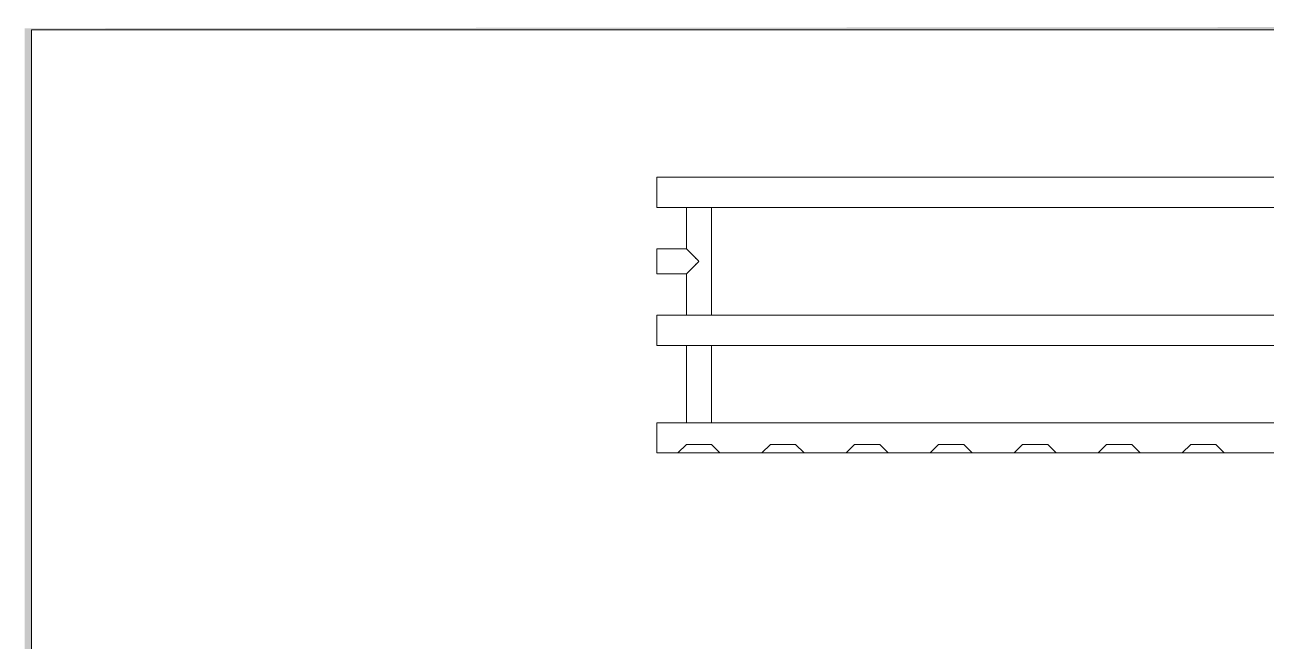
# Model space of a CAD drawing. Header units: millimetres. Extents: x -249154 to 415037, y -45458 to 354837.
# Drawn here: x 74129 to 74867, y 105674 to 106041 of the extents above; entities that cross this region are included whole.
import ezdxf

# ---------------------------------------------------------------- set-up
doc = ezdxf.new("R2010")
doc.units = ezdxf.units.MM
doc.layers.add('A-AREA-PATT-1', color=7, linetype='Continuous', lineweight=5, true_color=0xa5bae0, transparency=1)
doc.layers.add('A-WALL-FNSH-1', color=9, linetype='Continuous', lineweight=5, true_color=0x808080)
doc.layers.add('M-EQPM-1', color=7, linetype='Continuous', lineweight=9, true_color=0xb2b2b2)

# ---------------------------------------------------------------- blocks, each defined once
blk = doc.blocks.new('radiator_prado_classic_z_tip_30_po exemplyaru - Classic Z Тип 30-500-V246-Объем проектирования 1 этажа')
at = {"layer": 'M-EQPM-1'}
for p, q in [((1600, 228), (0, 228)), ((1237.5, 228), (1262.5, 228)), ((1262.5, 228), (1287.5, 228)), ((1287.5, 228), (1262.5, 228)), ((1262.5, 228), (1287.5, 228)), ((1262.5, 228), (1267.5, 223)), ((1262.5, 228), (1267.5, 223)), ((1282.5, 223), (1267.5, 223)), ((1267.5, 223), (1282.5, 223)), ((1282.5, 223), (1287.5, 228)), ((1287.5, 228), (1282.5, 223)), ((1287.5, 228), (1312.5, 228)), ((1312.5, 228), (1337.5, 228)), ((1337.5, 228), (1312.5, 228)), ((1312.5, 228), (1337.5, 228)), ((1312.5, 228), (1317.5, 223)), ((1312.5, 228), (1317.5, 223)), ((1332.5, 223), (1317.5, 223)), ((1317.5, 223), (1332.5, 223)), ((1332.5, 223), (1337.5, 228)), ((1337.5, 228), (1332.5, 223)), ((1337.5, 228), (1362.5, 228)), ((1362.5, 228), (1387.5, 228)), ((1387.5, 228), (1362.5, 228)), ((1362.5, 228), (1387.5, 228)), ((1362.5, 228), (1367.5, 223)), ((1362.5, 228), (1367.5, 223)), ((1382.5, 223), (1367.5, 223)), ((1367.5, 223), (1382.5, 223)), ((1382.5, 223), (1387.5, 228)), ((1387.5, 228), (1382.5, 223)), ((1387.5, 228), (1412.5, 228)), ((1412.5, 228), (1437.5, 228)), ((1437.5, 228), (1412.5, 228)), ((1412.5, 228), (1437.5, 228)), ((1412.5, 228), (1417.5, 223)), ((1412.5, 228), (1417.5, 223)), ((1432.5, 223), (1417.5, 223)), ((1417.5, 223), (1432.5, 223)), ((1432.5, 223), (1437.5, 228)), ((1437.5, 228), (1432.5, 223)), ((1437.5, 228), (1462.5, 228)), ((1462.5, 228), (1487.5, 228)), ((1487.5, 228), (1462.5, 228)), ((1462.5, 228), (1487.5, 228)), ((1462.5, 228), (1467.5, 223)), ((1462.5, 228), (1467.5, 223)), ((1482.5, 223), (1467.5, 223)), ((1467.5, 223), (1482.5, 223)), ((1482.5, 223), (1487.5, 228)), ((1487.5, 228), (1482.5, 223)), ((1487.5, 228), (1512.5, 228)), ((1512.5, 228), (1537.5, 228)), ((1537.5, 228), (1512.5, 228)), ((1512.5, 228), (1537.5, 228)), ((1512.5, 228), (1517.5, 223)), ((1512.5, 228), (1517.5, 223)), ((1532.5, 223), (1517.5, 223)), ((1517.5, 223), (1532.5, 223)), ((1532.5, 223), (1537.5, 228)), ((1537.5, 228), (1532.5, 223)), ((1537.5, 228), (1562.5, 228)), ((1562.5, 228), (1587.5, 228)), ((1587.5, 228), (1562.5, 228)), ((1562.5, 228), (1587.5, 228)), ((1562.5, 228), (1567.5, 223)), ((1562.5, 228), (1567.5, 223)), ((1582.5, 223), (1567.5, 223)), ((1567.5, 223), (1582.5, 223)), ((1582.5, 223), (1587.5, 228)), ((1587.5, 228), (1582.5, 223)), ((1587.5, 228), (1600, 228)), ((1600, 210), (1600, 228)), ((1600, 228), (1600, 210)), ((0, 210), (1600, 210)), ((1567.76, 210), (32.24, 210)), ((1567.5, 210), (1567.5, 164)), ((1567.5, 210), (1567.5, 164)), ((1567.76, 210), (1567.5, 210)), ((1567.5, 210), (1582.5, 210)), ((1567.76, 210), (1567.5, 210)), ((1567.5, 210), (1567.76, 210)), ((1582.24, 210), (1567.76, 210)), ((1582.24, 210), (1567.76, 210)), ((1567.76, 210), (1582.24, 210)), ((1582.5, 210), (1582.24, 210)), ((1582.5, 210), (1582.24, 210)), ((1582.24, 210), (1582.5, 210)), ((1600, 210), (1582.24, 210)), ((1582.5, 164), (1582.5, 210)), ((1582.5, 164), (1582.5, 210)), ((1600, 164), (0, 164)), ((32.24, 164), (1567.76, 164)), ((1567.76, 164), (1567.5, 164)), ((1567.5, 164), (1582.5, 164)), ((1567.76, 164), (1567.5, 164)), ((1567.5, 164), (1567.76, 164)), ((1576.76, 164), (1567.76, 164)), ((1576.76, 164), (1567.76, 164)), ((1567.76, 164), (1576.76, 164)), ((1576.94, 164), (1576.76, 164)), ((1576.94, 164), (1576.76, 164)), ((1576.76, 164), (1576.94, 164)), ((1582.24, 164), (1576.94, 164)), ((1582.24, 164), (1576.94, 164)), ((1576.94, 164), (1582.24, 164)), ((1582.5, 164), (1582.24, 164)), ((1582.5, 164), (1582.24, 164)), ((1582.24, 164), (1582.5, 164)), ((1582.24, 164), (1600, 164)), ((1600, 146), (1600, 164)), ((1600, 164), (1600, 146)), ((0, 146), (1600, 146)), ((1567.76, 146), (32.24, 146)), ((1567.5, 146), (1567.5, 82)), ((1567.5, 146), (1567.5, 82)), ((1567.5, 146), (1567.76, 146)), ((1582.5, 146), (1567.5, 146)), ((1567.5, 146), (1567.76, 146)), ((1567.76, 146), (1567.5, 146)), ((1567.76, 146), (1576.76, 146)), ((1567.76, 146), (1576.76, 146)), ((1576.76, 146), (1567.76, 146)), ((1576.76, 146), (1576.94, 146)), ((1576.76, 146), (1576.94, 146)), ((1576.94, 146), (1576.76, 146)), ((1576.94, 146), (1581.5, 146)), ((1576.94, 146), (1578.75, 146)), ((1581.5, 146), (1576.94, 146)), ((1578.75, 146), (1581.5, 146)), ((1581.5, 146), (1582.5, 146)), ((1581.5, 146), (1582.5, 146)), ((1582.5, 146), (1581.5, 146)), ((1600, 146), (1581.5, 146)), ((1582.5, 121.5), (1582.5, 146)), ((1582.5, 121.5), (1582.5, 146)), ((1600, 121.5), (1582.5, 121.5)), ((1600, 121.5), (1582.5, 121.5)), ((1600, 121.5), (1600, 106.5)), ((1600, 120.5), (1600, 121.5)), ((1600, 121.5), (1600, 120.5)), ((1600, 120.5), (1600, 121.5)), ((1600, 107.5), (1600, 120.5)), ((1600, 120.5), (1600, 107.5)), ((1600, 107.5), (1600, 120.5)), ((1582.5, 82), (1582.5, 106.5)), ((1582.5, 106.5), (1600, 106.5)), ((1582.5, 82), (1582.5, 106.5)), ((1582.5, 106.5), (1600, 106.5)), ((1600, 106.5), (1600, 107.5)), ((1600, 107.5), (1600, 106.5)), ((1600, 106.5), (1600, 107.5)), ((1600, 82), (0, 82)), ((32.24, 82), (1567.76, 82)), ((1567.76, 82), (1567.5, 82)), ((1567.5, 82), (1582.5, 82)), ((1567.76, 82), (1567.5, 82)), ((1567.5, 82), (1567.76, 82)), ((1576.76, 82), (1567.76, 82)), ((1576.76, 82), (1567.76, 82)), ((1567.76, 82), (1576.76, 82)), ((1576.94, 82), (1576.76, 82)), ((1576.94, 82), (1576.76, 82)), ((1576.76, 82), (1576.94, 82)), ((1581.5, 82), (1576.94, 82)), ((1581.5, 82), (1576.94, 82)), ((1576.94, 82), (1581.5, 82)), ((1582.5, 82), (1581.5, 82)), ((1582.5, 82), (1581.5, 82)), ((1581.5, 82), (1582.5, 82)), ((1581.5, 82), (1600, 82)), ((1600, 64), (1600, 82)), ((1600, 82), (1600, 64)), ((1600, 64), (0, 64)), ((0, 64), (1600, 64))]:
    blk.add_line(p, q, dxfattribs=at)
for points, knots in [([(1575, 114), (1575.48, 114.48), (1576.45, 115.44), (1577.63, 116.63), (1578.43, 117.43), (1578.87, 117.88), (1579.2, 118.2), (1579.53, 118.53), (1579.84, 118.84), (1580.15, 119.15), (1580.44, 119.44), (1580.73, 119.73), (1581, 120), (1581.26, 120.26), (1581.49, 120.49), (1581.71, 120.71), (1581.91, 120.91), (1582.09, 121.09), (1582.23, 121.23), (1582.35, 121.34), (1582.46, 121.45), (1582.5, 121.49), (1582.5, 121.5)], [0, 0, 0, 0, 0.142857, 0.285714, 0.357143, 0.392857, 0.428571, 0.464286, 0.5, 0.535714, 0.571429, 0.607143, 0.642857, 0.678571, 0.714286, 0.75, 0.785714, 0.821429, 0.857143, 0.892857, 0.928571, 1, 1, 1, 1]), ([(1580.44, 119.44), (1580.35, 119.35), (1580.15, 119.15), (1579.74, 118.74), (1579.32, 118.31), (1578.87, 117.88), (1578.43, 117.43), (1578.08, 117.08), (1577.85, 116.85)], [0.4285714, 0.4285714, 0.4285714, 0.4285714, 0.4642857, 0.5, 0.5714286, 0.6071429, 0.6428571, 0.7142857, 0.7142857, 0.7142857, 0.7142857]), ([(1580.44, 119.44), (1580.35, 119.35), (1580.15, 119.15), (1579.74, 118.74), (1579.32, 118.31), (1578.87, 117.88), (1578.43, 117.43), (1578.08, 117.08), (1577.85, 116.85)], [0.4285714, 0.4285714, 0.4285714, 0.4285714, 0.4642857, 0.5, 0.5714286, 0.6071429, 0.6428571, 0.7142857, 0.7142857, 0.7142857, 0.7142857]), ([(1577.85, 116.85), (1578.08, 117.08), (1578.43, 117.43), (1578.87, 117.88), (1579.2, 118.2), (1579.53, 118.53), (1579.84, 118.84), (1580.15, 119.15), (1580.35, 119.35), (1580.44, 119.44)], [0.2857143, 0.2857143, 0.2857143, 0.2857143, 0.3571429, 0.3928571, 0.4285714, 0.4642857, 0.5, 0.5357143, 0.5714286, 0.5714286, 0.5714286, 0.5714286]), ([(1582.5, 121.5), (1582.5, 121.49), (1582.46, 121.45), (1582.35, 121.34), (1582.23, 121.23), (1582.09, 121.09), (1581.91, 120.91), (1581.71, 120.71), (1581.57, 120.57), (1581.49, 120.49)], [0, 0, 0, 0, 0.0714286, 0.1071429, 0.1428571, 0.1785714, 0.2142857, 0.25, 0.2857143, 0.2857143, 0.2857143, 0.2857143]), ([(1582.5, 121.5), (1582.5, 121.49), (1582.46, 121.45), (1582.35, 121.34), (1582.23, 121.23), (1582.09, 121.09), (1581.91, 120.91), (1581.71, 120.71), (1581.57, 120.57), (1581.49, 120.49)], [0, 0, 0, 0, 0.0714286, 0.1071429, 0.1428571, 0.1785714, 0.2142857, 0.25, 0.2857143, 0.2857143, 0.2857143, 0.2857143]), ([(1581.49, 120.49), (1581.57, 120.57), (1581.71, 120.71), (1581.91, 120.91), (1582.09, 121.09), (1582.23, 121.23), (1582.35, 121.34), (1582.46, 121.45), (1582.5, 121.49), (1582.5, 121.5)], [0.7142857, 0.7142857, 0.7142857, 0.7142857, 0.75, 0.7857143, 0.8214286, 0.8571429, 0.8928571, 0.9285714, 1, 1, 1, 1]), ([(1582.5, 106.5), (1582.5, 106.51), (1582.46, 106.55), (1582.35, 106.66), (1582.23, 106.77), (1582.09, 106.91), (1581.91, 107.09), (1581.71, 107.29), (1581.49, 107.51), (1581.26, 107.74), (1581, 108), (1580.73, 108.27), (1580.44, 108.56), (1580.15, 108.85), (1579.74, 109.26), (1579.32, 109.69), (1578.87, 110.12), (1578.43, 110.57), (1577.63, 111.37), (1576.45, 112.56), (1575.48, 113.52), (1575, 114)], [0, 0, 0, 0, 0.071429, 0.107143, 0.142857, 0.178571, 0.214286, 0.25, 0.285714, 0.321429, 0.357143, 0.392857, 0.428571, 0.464286, 0.5, 0.571429, 0.607143, 0.642857, 0.714286, 0.857143, 1, 1, 1, 1]), ([(1577.85, 111.15), (1578.08, 110.92), (1578.43, 110.57), (1578.87, 110.12), (1579.2, 109.8), (1579.53, 109.47), (1579.84, 109.16), (1580.15, 108.85), (1580.35, 108.65), (1580.44, 108.56)], [0.2857143, 0.2857143, 0.2857143, 0.2857143, 0.3571429, 0.3928571, 0.4285714, 0.4642857, 0.5, 0.5357143, 0.5714286, 0.5714286, 0.5714286, 0.5714286]), ([(1577.85, 111.15), (1578.08, 110.92), (1578.43, 110.57), (1578.87, 110.12), (1579.2, 109.8), (1579.53, 109.47), (1579.84, 109.16), (1580.15, 108.85), (1580.35, 108.65), (1580.44, 108.56)], [0.2857143, 0.2857143, 0.2857143, 0.2857143, 0.3571429, 0.3928571, 0.4285714, 0.4642857, 0.5, 0.5357143, 0.5714286, 0.5714286, 0.5714286, 0.5714286]), ([(1580.44, 108.56), (1580.35, 108.65), (1580.15, 108.85), (1579.74, 109.26), (1579.32, 109.69), (1578.87, 110.12), (1578.43, 110.57), (1578.08, 110.92), (1577.85, 111.15)], [0.4285714, 0.4285714, 0.4285714, 0.4285714, 0.4642857, 0.5, 0.5714286, 0.6071429, 0.6428571, 0.7142857, 0.7142857, 0.7142857, 0.7142857]), ([(1581.49, 107.51), (1581.57, 107.43), (1581.71, 107.29), (1581.91, 107.09), (1582.09, 106.91), (1582.23, 106.77), (1582.35, 106.66), (1582.46, 106.55), (1582.5, 106.51), (1582.5, 106.5)], [0.7142857, 0.7142857, 0.7142857, 0.7142857, 0.75, 0.7857143, 0.8214286, 0.8571429, 0.8928571, 0.9285714, 1, 1, 1, 1]), ([(1581.49, 107.51), (1581.57, 107.43), (1581.71, 107.29), (1581.91, 107.09), (1582.09, 106.91), (1582.23, 106.77), (1582.35, 106.66), (1582.46, 106.55), (1582.5, 106.51), (1582.5, 106.5)], [0.7142857, 0.7142857, 0.7142857, 0.7142857, 0.75, 0.7857143, 0.8214286, 0.8571429, 0.8928571, 0.9285714, 1, 1, 1, 1]), ([(1582.5, 106.5), (1582.5, 106.51), (1582.46, 106.55), (1582.35, 106.66), (1582.23, 106.77), (1582.09, 106.91), (1581.91, 107.09), (1581.71, 107.29), (1581.57, 107.43), (1581.49, 107.51)], [0, 0, 0, 0, 0.0714286, 0.1071429, 0.1428571, 0.1785714, 0.2142857, 0.25, 0.2857143, 0.2857143, 0.2857143, 0.2857143])]:
    blk.add_open_spline(points, degree=3, knots=knots, dxfattribs=at)
for points in [[(1581.49, 120.49), (1581.41, 120.42), (1581.26, 120.26), (1581, 120), (1580.73, 119.73), (1580.54, 119.54), (1580.44, 119.44)], [(1581.49, 120.49), (1581.41, 120.42), (1581.26, 120.26), (1581, 120), (1580.73, 119.73), (1580.54, 119.54), (1580.44, 119.44)], [(1580.44, 119.44), (1580.54, 119.54), (1580.73, 119.73), (1581, 120), (1581.26, 120.26), (1581.41, 120.42), (1581.49, 120.49)], [(1576.44, 115.44), (1575.96, 114.96), (1575.48, 114.48), (1575, 114)], [(1576.44, 115.44), (1575.96, 114.96), (1575.48, 114.48), (1575, 114)], [(1575, 114), (1575.48, 114.48), (1575.96, 114.96), (1576.44, 115.44)], [(1575, 114), (1575.48, 113.52), (1575.96, 113.04), (1576.44, 112.56)], [(1575, 114), (1575.48, 113.52), (1575.96, 113.04), (1576.44, 112.56)], [(1576.44, 112.56), (1575.96, 113.04), (1575.48, 113.52), (1575, 114)], [(1576.76, 115.76), (1576.65, 115.65), (1576.55, 115.55), (1576.44, 115.44)], [(1576.76, 115.76), (1576.65, 115.65), (1576.55, 115.55), (1576.44, 115.44)], [(1576.44, 115.44), (1576.55, 115.55), (1576.65, 115.65), (1576.76, 115.76)], [(1576.44, 112.56), (1576.55, 112.45), (1576.65, 112.35), (1576.76, 112.24)], [(1576.44, 112.56), (1576.55, 112.45), (1576.65, 112.35), (1576.76, 112.24)], [(1576.76, 112.24), (1576.65, 112.35), (1576.55, 112.45), (1576.44, 112.56)], [(1577.85, 116.85), (1577.49, 116.49), (1577.13, 116.13), (1576.76, 115.76)], [(1577.85, 116.85), (1577.49, 116.49), (1577.13, 116.13), (1576.76, 115.76)], [(1576.76, 115.76), (1577.13, 116.13), (1577.49, 116.49), (1577.85, 116.85)], [(1576.76, 112.24), (1577.13, 111.87), (1577.49, 111.51), (1577.85, 111.15)], [(1576.76, 112.24), (1577.13, 111.87), (1577.49, 111.51), (1577.85, 111.15)], [(1577.85, 111.15), (1577.49, 111.51), (1577.13, 111.87), (1576.76, 112.24)], [(1580.44, 108.56), (1580.54, 108.46), (1580.73, 108.27), (1581, 108), (1581.26, 107.74), (1581.41, 107.58), (1581.49, 107.51)], [(1580.44, 108.56), (1580.54, 108.46), (1580.73, 108.27), (1581, 108), (1581.26, 107.74), (1581.41, 107.58), (1581.49, 107.51)], [(1581.49, 107.51), (1581.41, 107.58), (1581.26, 107.74), (1581, 108), (1580.73, 108.27), (1580.54, 108.46), (1580.44, 108.56)]]:
    blk.add_open_spline(points, degree=3, dxfattribs=at)
blk = doc.blocks.new('1floor')
at = {"layer": 'A-AREA-PATT-1'}
h = blk.add_hatch(color=256, dxfattribs=at)
h.paths.add_polyline_path([(76322, 26852), (76322, 26855), (74064, 26852.97), (74064, 22824), (74644.81, 22824), (74644.81, 22828), (74068, 22828), (74068, 26852), (76040, 26852)])
h.paths.add_polyline_path([(76126, 22824), (76127.73, 23224), (77126, 23224), (77125, 26305), (76325, 26306.24), (76325, 26852), (76322, 26852), (76322, 26302), (77122, 26302), (77122, 23228), (76122, 23228), (76122, 22828), (75744.81, 22828), (75744.81, 22824), (76122, 22824)])
at = {"layer": 'A-WALL-FNSH-1'}
for p, q in [((74068, 26852), (76330, 26852)), ((74068, 22828), (74068, 26852))]:
    blk.add_line(p, q, dxfattribs=at)
at = {"layer": 'M-EQPM-1', "rotation": 180}
blk.add_blockref('radiator_prado_classic_z_tip_30_po exemplyaru - Classic Z Тип 30-500-V246-Объем проектирования 1 этажа', (76040, 26828.3), dxfattribs=at)

msp = doc.modelspace()

# ---------------------------------------------------------------- block references
msp.add_blockref('1floor', (64.7, 79186.05))

doc.saveas('drawing.dxf')
